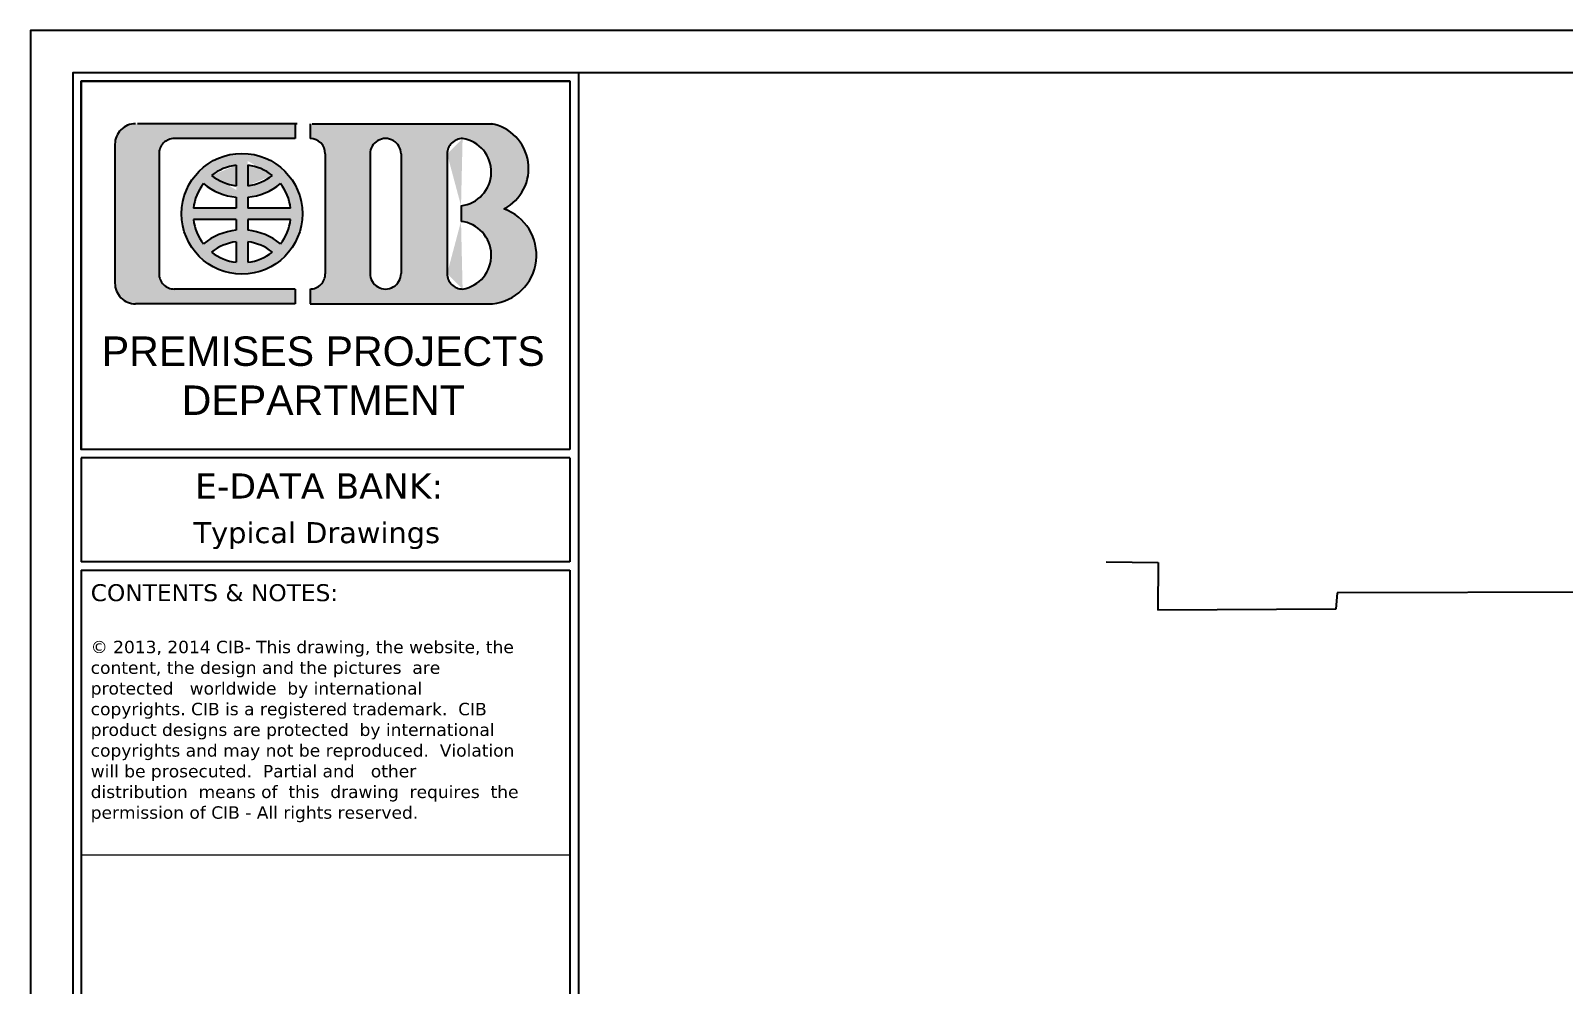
# Model space of a CAD drawing. Header units: inches. Extents: x 54 to 199, y 70 to 109.
# Drawn here: x 121.73 to 134.32, y 84.46 to 92.29 of the extents above; entities that cross this region are included whole.
import ezdxf
from ezdxf.enums import TextEntityAlignment as Align

# ---------------------------------------------------------------- set-up
doc = ezdxf.new("R2010")
doc.units = ezdxf.units.IN
doc.header["$MEASUREMENT"] = 0
doc.layers.add('A2- Plans$0$WALL-AR', color=7, linetype='Continuous')
doc.layers.add('EXAMPLE', color=220, linetype='Continuous')
doc.layers.add('flooring', color=41, linetype='Continuous', lineweight=9)
doc.layers.add('GOLDCLADDING', color=7, linetype='Continuous', true_color=0xffc20a)
doc.styles.add('ROMANS', font='romans.shx')
doc.styles.get("Standard").update_dxf_attribs({"font": 'arial.ttf'})

# ---------------------------------------------------------------- blocks, each defined once
blk = doc.blocks.new('GRWRFHRH')
at = {"layer": 'A2- Plans$0$WALL-AR', "color": 252}
for p, q in [((-9.410487323144935, 15.25816200204645), (-8.982348402954813, 15.2534646681961)), ((-8.982348402954813, 15.2534646681961), (-8.986771799951839, 14.8604707479426)), ((-7.512960866395588, 15.00459870729537), (-7.524992994490731, 14.86953861738584)), ((-2.662678215324831, 15.01902767604406), (-7.512960866395588, 15.00459870729537)), ((-7.524992994490731, 14.86953861738584), (-8.986771799951839, 14.8604707479426))]:
    blk.add_line(p, q, dxfattribs=at)
at = {"color": 252, "style": 'ROMANS'}
for p in [(-5.117573914656077, 7.459164616506314, -1.0845254e-09), (3.165307623508852, 4.706380038594943, -1.0845254e-09), (-5.117573914656077, 4.628717363259057, -1.0845254e-09)]:
    blk.add_attdef('ELEV', text='', height=0.103536483688116, dxfattribs=at).set_placement(p, align=Align.BOTTOM_LEFT)
for p in [(-5.117574028305171, 7.390343381175626, -1.0845254e-09), (-5.117574028305171, 4.559896127928369, -1.0845254e-09), (3.165307509859758, 4.637558803264255, -1.0845254e-09)]:
    blk.add_attdef('LEVEL', text='', height=0.103536483688116, dxfattribs=at).set_placement(p, align=Align.TOP_LEFT)
blk = doc.blocks.new('erwger')
at = {"true_color": 0xf4820f}
h = blk.add_hatch(color=30, dxfattribs=at)
edge = h.paths.add_edge_path()
edge.add_ellipse((0.7908775300937405, 7.271490410557148), major_axis=(-0.1778709056389359, 9.002499000000002e-10), ratio=0.9999513831597877, start_angle=0, end_angle=360)
edge = h.paths.add_edge_path(flags=16)
edge.add_line((0.8077973684856135, 7.354111497106746), (0.8077973684856122, 7.427094761812298))
edge.add_ellipse((0.7908775300937405, 7.271490410557148), major_axis=(0.1440312288554087, 1.6825289e-09), ratio=0.9999513831463788, start_angle=51.57003715304239, end_angle=83.25369162932219, ccw=False)
edge.add_ellipse((0.7908775300937405, 7.497138503138339), major_axis=(-0.1440312288554085, 1.6834439e-09), ratio=0.9999513831463793, start_angle=96.74630837104172, end_angle=128.4299628473216, ccw=False)
edge = h.paths.add_edge_path(flags=16)
edge.add_ellipse((0.7908775300937405, 7.271490410557148), major_axis=(0.1440312288569741, 1.78028777e-08), ratio=0.9999513831390927, start_angle=96.74630062072379, end_angle=128.429955095524, ccw=False)
edge.add_line((0.773957691699187, 7.414517417529009), (0.7739576916991884, 7.341534151884337))
edge.add_ellipse((0.7908775300937405, 7.497138503138339), major_axis=(-0.144031228856974, 1.78026624e-08), ratio=0.9999513831390935, start_angle=51.570044904390386, end_angle=83.2536993791906, ccw=False)
h.paths.add_polyline_path([(0.773957691699187, 7.288410251488295), (0.773957691699187, 7.320082778110062), (0.7664293322516778, 7.320964365985879), (0.7589453695800609, 7.322165879191909), (0.7515193944567409, 7.323685135805126), (0.7441648921606429, 7.32551937691521), (0.7368952181788015, 7.327665271612452), (0.7297235739534667, 7.330118923036388), (0.7226629829085832, 7.332875875452495), (0.7157262668000091, 7.335931122343565), (0.7089260224314823, 7.339279115501328), (0.7022745987794528, 7.342913775101845), (0.6957840745679151, 7.346828500746104), (0.6894662363335251, 7.351016183446315), (0.6833325570223323, 7.355469218535164), (0.6773941748128808, 7.360179519747279), (0.6734799620023048, 7.354929783091067), (0.6698084303149193, 7.349507563101086), (0.6663871692859487, 7.343924068234436), (0.6632232512505248, 7.338190840535617), (0.6603232165715801, 7.332319731572661), (0.6576930601197108, 7.326322877937884), (0.6553382188808207, 7.320212676159437), (0.6532635607168721, 7.314001757075646), (0.6514733743032315, 7.307702959724803), (0.6499713602631984, 7.301329304804676), (0.6487606235182092, 7.294893967756559), (0.6478436668636187, 7.288410251488295)], flags=0)
h.paths.add_polyline_path([(0.9339113933238624, 7.288410251488296), (0.9329944366694071, 7.29489396775667), (0.9317836999244864, 7.301329304804898), (0.9302816858844511, 7.307702959725111), (0.9284914994707372, 7.31400175707606), (0.9264168413066578, 7.32021267615989), (0.9240620000675641, 7.326322877938369), (0.9214318436154356, 7.332319731573148), (0.918531808936168, 7.338190840536096), (0.915367890900365, 7.343924068234853), (0.9119466298709524, 7.349507563101397), (0.9082750981830738, 7.354929783091228), (0.9043608853719564, 7.360179519747279), (0.8984225031626554, 7.355469218535303), (0.8922888238515506, 7.351016183446514), (0.8859709856173575, 7.34682850074642), (0.879480461405921, 7.342913775102211), (0.8728290377540627, 7.33927911550175), (0.8660287933857134, 7.335931122343989), (0.8590920772773207, 7.332875875452937), (0.8520314862326475, 7.330118923036816), (0.8448598420075315, 7.327665271612863), (0.837590168025878, 7.325519376915585), (0.8302356657299721, 7.323685135805426), (0.8228096906068832, 7.322165879192128), (0.8153257279355322, 7.320964365985992), (0.8077973684856135, 7.320082778109748), (0.8077973684856135, 7.288410251488295)], flags=0)
h.paths.add_polyline_path([(0.8077973684856135, 7.254572219881548), (0.8077973684856136, 7.222898043004593), (0.8153257279356285, 7.222016455128492), (0.8228096906070133, 7.220814941922496), (0.8302356657301327, 7.219295685309302), (0.8375901680260618, 7.217461444199223), (0.8448598420077112, 7.215315549501997), (0.8520314862328487, 7.212861898078084), (0.8590920772775409, 7.210104945661968), (0.8660287933859663, 7.207049698770887), (0.8728290377543018, 7.203701705613098), (0.8794804614061102, 7.200067046012591), (0.8859709856175217, 7.196152320368268), (0.8922888238516598, 7.19196463766811), (0.8984225031627135, 7.187511602579187), (0.9043608853719765, 7.182801301367046), (0.9082751784140481, 7.188051150895514), (0.9119467799052832, 7.193473490817925), (0.9153680998452249, 7.199057111955261), (0.918532065477884, 7.204790471513932), (0.9214321360653964, 7.210661717152202), (0.9240623164094166, 7.216658711482009), (0.9264171692447516, 7.222769057160098), (0.9284918264796328, 7.228980122516629), (0.930281999259268, 7.235279067668015), (0.9317839868320567, 7.241652871060345), (0.9329946841999852, 7.248088356388289), (0.9339115885442062, 7.254572219881548)], flags=0)
h.paths.add_polyline_path([(0.6478434716406313, 7.254572219881548), (0.6487603759855533, 7.248088356388516), (0.6499710733540534, 7.241652871060804), (0.6514730609272789, 7.235279067668662), (0.6532632337072262, 7.228980122517424), (0.6553378909422828, 7.222769057160991), (0.6576927437776723, 7.216658711482951), (0.6603229241216104, 7.210661717153182), (0.6632229947089121, 7.204790471514869), (0.6663869603412537, 7.199057111956071), (0.6698082802807763, 7.193473490818543), (0.6734798817714476, 7.188051150895853), (0.6773941748128604, 7.182801301367045), (0.6833325570222629, 7.187511602579322), (0.6894662363333941, 7.191964637668304), (0.6957840745676908, 7.196152320368597), (0.7022745987792326, 7.200067046012943), (0.7089260224312439, 7.203701705613519), (0.7157262667998077, 7.207049698771348), (0.7226629829083766, 7.210104945662424), (0.7297235739532408, 7.21286189807851), (0.7368952181786418, 7.215315549502437), (0.7441648921604657, 7.217461444199586), (0.7515193944566271, 7.219295685309608), (0.7589453695799842, 7.220814941922714), (0.7664293322516333, 7.222016455128619), (0.773957691699187, 7.222898043004276), (0.773957691699187, 7.254572219881548)], flags=0)
h.paths.add_polyline_path([(0.7294873354330083, 7.176128880071951), (0.723550473082551, 7.173162724664702), (0.7177565579001525, 7.169926245670233), (0.7121178913854214, 7.166426314701889), (0.7066464454178214, 7.162670362727888), (0.7013538368018936, 7.158666364266577), (0.7066464454178866, 7.154662365805446), (0.7121178913855686, 7.150906413831576), (0.7177565579003274, 7.14740648286335), (0.7235504730827764, 7.144170003868946), (0.7294873354332428, 7.14120384846174), (0.7355545399501279, 7.138514314310711), (0.7417392048926307, 7.136107111769228), (0.7480281991306195, 7.133987351751168), (0.7544081700247551, 7.132159534879331), (0.7608655717761387, 7.13062754193003), (0.7673866941866425, 7.129394625593362), (0.773957691699187, 7.128463403577037), (0.773957691699187, 7.188869324956112), (0.7673866941866241, 7.187938102939968), (0.7608655717759994, 7.186705186603443), (0.7544081700246031, 7.18517319365425), (0.7480281991303894, 7.183345376782488), (0.7417392048924053, 7.181225616764474), (0.7355545399499187, 7.178818414223017)], flags=0)
h.paths.add_polyline_path([(0.8400158552934681, 7.136107111768763), (0.8462005202361756, 7.138514314310223), (0.8522677247532827, 7.141203848461269), (0.8582045871039639, 7.144170003868508), (0.8639985022866135, 7.147406482863), (0.8696371688015586, 7.150906413831308), (0.8751086147694433, 7.154662365805308), (0.8804012233855874, 7.158666364266577), (0.8751086147695188, 7.162670362728012), (0.8696371688017359, 7.166426314702146), (0.8639985022868005, 7.169926245670575), (0.8582045871041669, 7.17316272466514), (0.8522677247535289, 7.17612888007242), (0.8462005202363673, 7.178818414223515), (0.8400158552936966, 7.181225616764939), (0.833726861055413, 7.183345376782932), (0.8273468901609676, 7.185173193654628), (0.8208894884092739, 7.186705186603731), (0.8143683659985571, 7.18793810294011), (0.8077973684856135, 7.188869324956117), (0.8077973684856132, 7.128463403577035), (0.8143683659984176, 7.129394625593207), (0.8208894884091877, 7.130627541929754), (0.8273468901608406, 7.132159534878959), (0.8337268610552039, 7.133987351750719)], flags=0)
for p, q in [((0.773957691699187, 7.414517417539071), (0.773957691699187, 7.354111496157074)), ((0.8077973684856135, 7.414517417539071), (0.8077973684856135, 7.354111496157074)), ((0.773957691699187, 7.320082778105607), (0.773957691699187, 7.288410251488295)), ((0.8077973684856135, 7.320082778105607), (0.8077973684856135, 7.288410251488295)), ((0.773957691699187, 7.288410251488295), (0.647843666864131, 7.288410251488295)), ((0.933911393320712, 7.288410251488295), (0.8077973684856135, 7.288410251488295)), ((0.773957691699187, 7.254572219881548), (0.6478434716420738, 7.254572219881548)), ((0.773957691699187, 7.254572219881548), (0.773957691699187, 7.222898043008732)), ((0.9339115885427692, 7.254572219881548), (0.8077973684856135, 7.254572219881548)), ((0.8077973684856135, 7.254572219881548), (0.8077973684856135, 7.222898043008732)), ((0.773957691699187, 7.188869324957925), (0.773957691699187, 7.128463403575886)), ((0.8077973684856135, 7.188869324957925), (0.8077973684856135, 7.128463403575886))]:
    blk.add_line(p, q)
for centre, major_axis, ratio, start_param, end_param in [((0.7908775300937405, 7.271490410557148), (-0.1778709056389359, 9.002499000000002e-10), 0.9999513831597877, 3.141592658651293, 9.424777965830879), ((0.7908775300937405, 7.271490410557148), (0.1440312288569741, 1.78028777e-08), 0.9999513831390927, 1.688541484955864, 2.241525574605362), ((0.7908775300937405, 7.271490410557148), (0.1440312288554086, 1.6825289e-09), 0.9999513831463788, 0.9000669436963937, 1.453051033371717), ((0.7908775300937405, 7.271490410557148), (0.1440312288559296, 5.66761834e-08), 0.999951383189954, 2.478200239738987, 3.023841208525699), ((0.7908775300937405, 7.497138503138339), (-0.1778709056432779, 4.243742999999999e-10), 0.999951383133538, 0.878885610106705, 1.475528024982516), ((0.7908775300937405, 7.497138503138339), (-0.144031228856974, 1.78026624e-08), 0.9999513831390935, 0.9000670789829365, 1.453051168632433), ((0.7908775300937405, 7.497138503138339), (-0.1440312288554085, 1.6834439e-09), 0.9999513831463795, 1.688541620224428, 2.241525709899752), ((0.7908775300937405, 7.497138503138339), (0.1778709056428806, 3.659580039999999e-08), 0.99995138313766, -1.475528228330162, -0.8788858134720323), ((0.7908775300937405, 7.271490410557148), (0.1440312288552734, 1.78848544e-08), 0.9999513830996134, 0.1177509273774404, 0.6633918962271448), ((0.7908775300937405, 7.271490410557148), (-0.1440312288571555, 1.256149333e-07), 0.9999513832262572, 0.1177403856962575, 0.6633928924763333), ((0.7908775300937405, 7.271490410557148), (-0.1440312288520954, 1.167978602e-07), 0.9999513830715148, 2.478201444104023, 3.023853951010075), ((0.7908775300937405, 7.045842317976002), (-0.177870905637854, 5.105273350000001e-08), 0.999951383161578, -1.475527735586549, -0.8788853206884173), ((0.7908775300937405, 7.045842317976002), (-0.1440312288505984, 4.19317145e-08), 0.9999513831791705, -1.453050753915244, -0.9000666642358846), ((0.7908775300937405, 7.045842317976002), (0.1778709056374674, 1.48803915e-08), 0.9999513831656989, 0.8788855240588935, 1.475527938939344), ((0.7908775300937405, 7.045842317976002), (0.1440312288490248, 6.14173613e-08), 0.9999513831864572, 0.9000665289461784, 1.453050618651364), ((0.7908775300937405, 7.271490410557148), (-0.144031228856974, 1.78026624e-08), 0.9999513831390935, 0.9000670789829365, 1.453051168632433), ((0.7908775300937405, 7.271490410557148), (-0.1440312288554085, 1.6834439e-09), 0.9999513831463795, 1.688541620224428, 2.241525709899752)]:
    blk.add_ellipse(centre, major_axis=major_axis, ratio=ratio, start_param=start_param, end_param=end_param)

msp = doc.modelspace()

# ---------------------------------------------------------------- hatches: boundary and pattern name
at = {"true_color": 0x05367b}
h = msp.add_hatch(color=156, dxfattribs=at)
edge = h.paths.add_edge_path()
edge.add_ellipse((125.4856020151801, 90.44753505965085), major_axis=(-0.2847334991203993, 0.2847334991203991), ratio=0.9999999999988212, start_angle=140.9887959417215, end_angle=295.3446054887965)
edge.add_ellipse((125.4508990963258, 91.15901224299117), major_axis=(0.263960916692243, 0.2639609166922428), ratio=0.9999999999977979, start_angle=252.1161445481342, end_angle=394.8671921334229)
edge.add_line((125.5166106560391, 91.52647850809038), (124.0294949900789, 91.52647850809038))
edge.add_line((124.0294949900789, 91.52647850809038), (124.0294949900789, 91.40473859279112))
edge.add_ellipse((124.0290168103069, 91.2798291366012), major_axis=(0.0883249701060035, 0.0883249701060035), ratio=0.99999999998143, start_angle=314.999999999468, end_angle=404.7806552050888, ccw=False)
edge.add_line((124.1539302174887, 91.27978657593079), (124.1539302174887, 90.29376020562225))
edge.add_ellipse((124.0290168103069, 90.29371764498094), major_axis=(-0.08832497010741733, 0.08832497010741733), ratio=0.9999999999632984, start_angle=135.2193392665666, end_angle=225.0000000010515, ccw=False)
edge.add_line((124.0294949900789, 90.1688081896423), (124.0294949900789, 90.04706827348085))
edge.add_line((124.0294949900789, 90.04706827347357), (125.5276784794618, 90.04706827347357))
edge = h.paths.add_edge_path(flags=16)
edge.add_ellipse((124.6490788045471, 91.27771499675103), major_axis=(0.0898328686706625, 0.0898328686706625), ratio=0.9997119807870024, start_angle=314.9917476689804, end_angle=494.9917591940154, ccw=False)
edge.add_line((124.7761064543551, 91.27767363209162), (124.7761064543551, 90.29587314946505))
edge.add_ellipse((124.6490788045471, 90.29583178483111), major_axis=(-0.08983286778834002, 0.08983286778834011), ratio=0.9997120004191951, start_angle=45.00824024262738, end_angle=225.0082517684367, ccw=False)
edge.add_line((124.522051154724, 90.29587285836126), (124.522051154724, 91.27767392322451))
edge = h.paths.add_edge_path(flags=16)
edge.add_ellipse((125.2816246312177, 91.27771499675103), major_axis=(-0.08981992907193462, 0.08981992907193462), ratio=0.9999999999864505, start_angle=-44.99999317017591, end_angle=45.0000115254237, ccw=False)
edge.add_ellipse((125.2385711256201, 91.12957905216493), major_axis=(0.196937552161904, 0.1969375521619039), ratio=0.9999999999765671, start_angle=231.2027145111571, end_angle=396.10711598349036, ccw=False)
edge.add_line((125.2686626190179, 90.8526976305325), (125.2686626190179, 90.72447741552199))
edge.add_ellipse((125.2365607018909, 90.44574055687511), major_axis=(-0.1983995304344521, 0.1983995304344518), ratio=0.9999999999994571, start_angle=144.242534102069, end_angle=308.43007553053377, ccw=False)
edge.add_ellipse((125.2816246312177, 90.29583178483111), major_axis=(0.08981992907290752, 0.08981992907290752), ratio=0.9999999999647847, start_angle=134.9999884731813, end_angle=224.9999927451809, ccw=False)
edge.add_line((125.154596981401, 90.29587498565118), (125.154596981401, 91.27767179591277))
edge = h.paths.add_edge_path()
edge.add_ellipse((122.913250279877, 91.2798291366012), major_axis=(-0.08832497010741733, 0.08832497010741733), ratio=0.9999999999495524, start_angle=-45.00000000144502, end_angle=45.00000000144519, ccw=False)
edge.add_line((122.9132078263751, 91.40473647088177), (123.9057356410876, 91.40473647088177))
edge.add_line((123.905735641093, 91.40473647088177), (123.905735641093, 91.52647850809038))
edge.add_line((123.905735641093, 91.52647850809038), (122.5953427423337, 91.52647850809038))
edge.add_ellipse((122.5954108670989, 91.35696563438935), major_axis=(-0.1198666162295104, 0.1198666162295104), ratio=0.9999999999942295, start_angle=-44.99999914547698, end_angle=45.00000400240247)
edge.add_line((122.4258897518079, 91.35689749526458), (122.4258897518079, 90.21664928649218))
edge.add_ellipse((122.5954108670989, 90.21658114718187), major_axis=(-0.1198666162306849, 0.1198666162306849), ratio=0.9999999999753536, start_angle=44.9999959455793, end_angle=134.9999991446057)
edge.add_line((122.595342742335, 90.04706827347357), (123.9057356410949, 90.04706827347357))
edge.add_line((123.905735641093, 90.04706827347357), (123.905735641093, 90.16881031068218))
edge.add_line((123.905735641093, 90.16881031068218), (122.9132078263937, 90.16881031068218))
edge.add_ellipse((122.913250279877, 90.29371764498094), major_axis=(0.08832497010741712, 0.08832497010741712), ratio=0.999999999963298, start_angle=134.9999999989486, end_angle=225.0000000010514, ccw=False)
edge.add_line((122.788336872692, 90.29376010155059), (122.788336872692, 91.27978668001336))

# ---------------------------------------------------------------- linework, layer by layer
for p, q in [((126.232247615107, 91.945378103173), (126.232247615107, 70.61591756386363)), ((126.1632093266548, 91.87633981470165), (126.1632093266548, 88.8508664846336)), ((123.9225510113369, 91.52647850809038), (122.612226234326, 91.52647850809038)), ((123.905735641093, 91.52647850809038), (123.905735641093, 91.40473647088177)), ((124.0294949900789, 91.52647850809038), (124.0294949900789, 91.40473555568272)), ((124.0463103603192, 91.52647850809038), (125.5333872907162, 91.52647850809038)), ((123.905735641093, 91.40473647088177), (122.9132502798379, 91.40473647088177)), ((122.4258897517629, 91.35696562435217), (122.4258897517629, 90.2165811590817)), ((122.7883368726538, 91.2798291366012), (122.7883368726538, 90.2937176450246)), ((124.1539302174887, 91.27982915010173), (124.1539302174887, 90.29371762179974)), ((124.5220511547499, 91.27771502291174), (124.5220511547499, 90.2958317593216)), ((124.7761064543942, 91.27771500690099), (124.7761064543942, 90.29583178486385)), ((125.1545969814596, 91.27771497121606), (125.1545969814596, 90.29583181042429)), ((125.2686626190652, 90.85270431893107), (125.2686626190652, 90.72447069021248)), ((123.905735641093, 90.16881031073311), (122.9132502798379, 90.16881031073311)), ((123.905735641093, 90.16881031073311), (123.905735641093, 90.04706827353178)), ((124.0294949900789, 90.16881031073311), (124.0294949900789, 90.04706827353178)), ((123.905735641093, 90.04706827353178), (122.5954108640857, 90.04706827353178)), ((124.0294949900789, 90.04706827353178), (125.5276135967051, 90.04706827353178)), ((126.1632093266548, 88.8508664846336), (122.1481065948987, 88.8508664846336)), ((126.1632093266548, 88.78182819618408), (122.1481065948987, 88.78182819618408)), ((126.1632093266548, 88.78182819618408), (122.1481065948987, 88.78182819618408)), ((126.1632093266548, 88.78182819618408), (126.1632093266548, 87.92756897237226)), ((126.1632093266548, 87.92756897237226), (122.1481065948987, 87.92756897237226)), ((122.1481065948987, 87.85853068392274), (122.1481065948987, 70.61591756386363)), ((122.1481065948987, 87.85853068392274), (126.1632093266548, 87.85853068392274)), ((126.1632093266548, 87.85853068392274), (126.1632093266548, 70.61591756386363))]:
    msp.add_line(p, q)
for points in [[(121.7338768641584, 70.2707261215833), (152.8730493827838, 70.2707261215833), (152.8730493827838, 92.29056954546061), (121.7338768641584, 92.29056954546061)], [(122.0790683064478, 70.61591756386363), (152.5278579404939, 70.61591756386363), (152.5278579404939, 91.945378103173), (122.0790683064478, 91.945378103173)], [(126.1632093266548, 88.8508664846336), (122.1481065948987, 88.8508664846336), (122.1481065948987, 91.87633981470165), (126.1632093266548, 91.87633981470165)]]:
    msp.add_lwpolyline(points, close=True)
for points in [[(126.1632093266548, 91.87633981470165), (122.1481065948987, 91.87633981470165), (122.1481065948987, 88.8508664846336)], [(122.1481065948987, 88.78182819618408), (122.1481065948987, 87.92756897237226)]]:
    msp.add_lwpolyline(points)
for centre, major_axis, ratio, start_param, end_param in [((122.5954108670489, 91.35696563438935), (-0.1695211152908606, 9.4123462e-09), 0.9999513831238884, -1.570796256358258, 1.253809221e-07), ((125.4508990963849, 91.159012243013), (0.3733061831382485, 9.0559043e-09), 0.9999513831509452, -1.0975912786114, 1.393953862568415), ((122.9132502798352, 91.2798291366012), (-0.1249134071785298, 6.55719407e-08), 0.9999513831383277, -1.570795801881244, 5.249646948e-07), ((124.029016810316, 91.2798291366012), (0.1249134071785448, 2.40585341e-08), 0.9999513831380106, -1.926110598e-07, 1.566968031442357), ((124.6490788045771, 91.27771499675103), (0.09700805066923719, 0.08203292684860133), 0.9997073739426671, -0.702095935364549, 2.439496919383977), ((125.2816246312649, 91.27771499675103), (-0.1270276498169745, 1.87035251e-08), 0.999951383178154, -1.570796060358575, 3.48405695e-07), ((125.238571125667, 91.1295790521722), (0.2785185277980045, 7.14493449e-08), 0.9999513831518984, -1.462544014668886, 1.415593389395374), ((125.4856020152451, 90.44753505970178), (-0.4026837650814269, 4.430146100000001e-09), 0.9999513831567275, 1.675315500509039, 4.369388801588822), ((125.236560701935, 90.44574055690057), (0.2805861275639367, 3.2184778e-09), 0.9999513831529621, -1.409491394122023, 1.456135027722176), ((122.9132502798352, 90.2937176450246), (0.1249134071785385, 4.66171409e-08), 0.9999513831530812, 3.141592280375991, 4.712388607207176), ((124.029016810316, 90.2937176450246), (-0.1249134071785385, 4.66172034e-08), 0.9999513831530812, 1.570796699972909, 3.141593026804093), ((124.6490788045771, 90.29583178486385), (-0.0970085046712377, 0.0820323880693598), 0.9997073932053901, 0.7020901786192117, 3.843683033382245), ((125.2816246312649, 90.29583178486385), (0.1270276498169678, 4.52702846e-08), 0.9999513831781549, 3.141592096017872, 4.712388497388521), ((122.5954108670489, 90.21658114722189), (-0.1695211152908551, 4.423647769999999e-08), 0.9999513831238876, 1.901831226e-07, 1.570796572815684)]:
    msp.add_ellipse(centre, major_axis=major_axis, ratio=ratio, start_param=start_param, end_param=end_param)
at = {"layer": 'flooring'}
msp.add_line((122.1481065948987, 85.52218465251238), (126.1632093266548, 85.52218465251238), dxfattribs=at)

# ---------------------------------------------------------------- block references
at = {"xscale": 2.788558226769498, "yscale": 2.788558226769498, "zscale": 2.788558226769498}
msp.add_blockref('erwger', (121.264315417974, 70.50979668467292), dxfattribs=at)
at = {"layer": 'GOLDCLADDING'}
msp.add_blockref('GRWRFHRH', (139.9781262220338, 72.66932859478455, -1.084527894790535e-09), dxfattribs=at)

# ---------------------------------------------------------------- texts
for s, insert, char_height, width, attachment_point in [('PREMISES PROJECTS\\PDEPARTMENT', (124.1369831440151, 89.45692109597397), 0.2416340096044954, 6.296976273335845, 5), ('{\\fVerdana|b0|i0|c0|p34;E-DATA BANK:}', (123.084521963743, 88.6545549363141), 0.2071148653752818, 5.254321538559513, 1), ('{\\fVerdana|b0|i0|c0|p34;CONTENTS & NOTES:\\P\\P\\H0.73171x;\\C6;© 2013, 2014 CIB- This drawing, the website, the content, the design and the pictures  are   protected   worldwide  by international  copyrights. CIB is a registered trademark.  CIB product designs are protected  by international  copyrights and may not be reproduced.  Violation will be prosecuted.  Partial and   other  distribution  means of  this  drawing  requires  the permission of CIB - All rights reserved.}', (122.2272035942669, 87.74448519497994), 0.1393344985666736, 3.538339751456041, 1)]:
    msp.add_mtext(s, dxfattribs=dict(insert=insert, char_height=char_height, width=width, attachment_point=attachment_point))
at = {"layer": 'EXAMPLE', "insert": (123.0714845106608, 88.254174735102), "char_height": 0.1725957211460682, "width": 2.546265959147846, "attachment_point": 1}
msp.add_mtext('{\\fVerdana|b0|i0|c0|p34;Typical Drawings }', dxfattribs=at)

doc.saveas('drawing.dxf')
